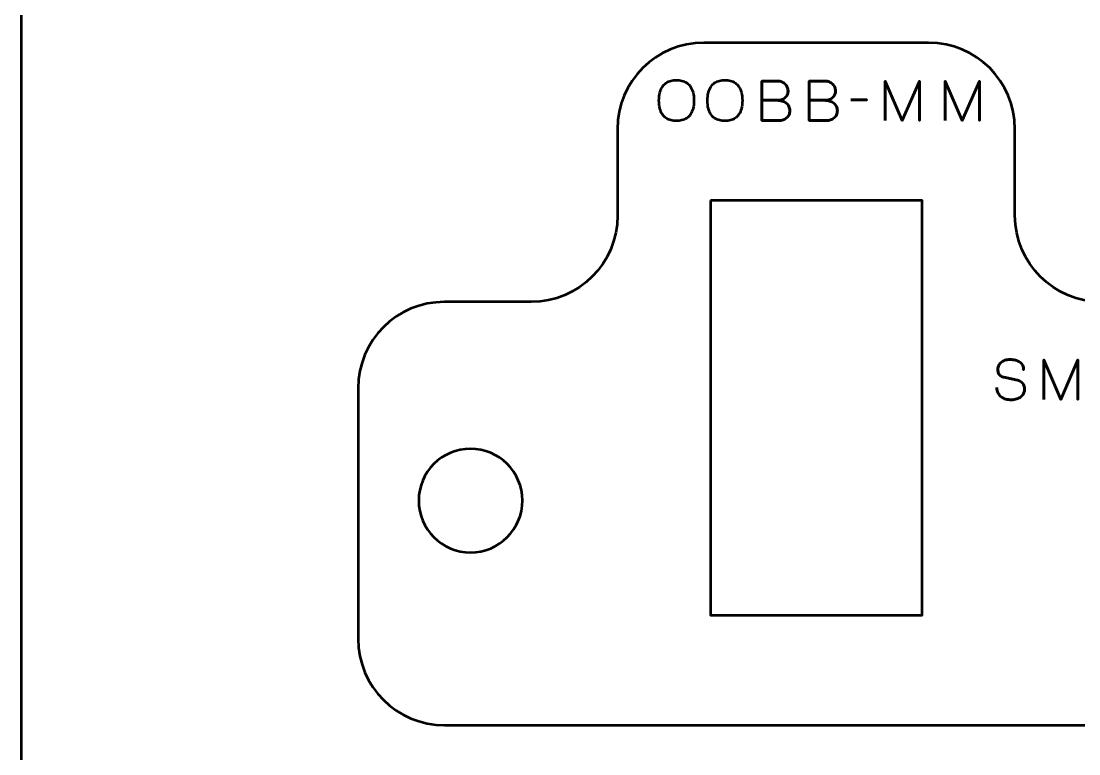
# Model space of a CAD drawing. Header units: centimetres. Extents: x -17.9 to -3.1, y -25.3 to -4.3.
# Drawn here: x -17.9 to -11.78, y -18.69 to -14.45 of the extents above; entities that cross this region are included whole.
import ezdxf

# ---------------------------------------------------------------- set-up
doc = ezdxf.new("R2010")
doc.units = ezdxf.units.CM
doc.header["$MEASUREMENT"] = 0
doc.layers.add('Layer 1', color=7, linetype='Continuous')

msp = doc.modelspace()

# ---------------------------------------------------------------- linework, layer by layer
at = {"layer": 'Layer 1', "color": 7, "lineweight": 53}
msp.add_open_spline([(-17.90003, -24.8499), (-17.90003, -24.8499), (-17.90003, -4.84994), (-17.90003, -4.84994), (-17.90003, -4.84994), (-17.90003, -4.57297), (-17.67694, -4.34998), (-17.39994, -4.34998), (-17.39994, -4.34998), (-17.39994, -4.34998), (-3.60007, -4.34998), (-3.60007, -4.34998), (-3.60007, -4.34998), (-3.32293, -4.34998), (-3.09997, -4.57297), (-3.09997, -4.84994), (-3.09997, -4.84994), (-3.09997, -4.84994), (-3.09997, -24.8499), (-3.09997, -24.8499), (-3.09997, -24.8499), (-3.09997, -25.1269), (-3.32293, -25.34999), (-3.60007, -25.34999), (-3.60007, -25.34999), (-3.60007, -25.34999), (-17.39994, -25.34999), (-17.39994, -25.34999), (-17.39994, -25.34999), (-17.67694, -25.34999), (-17.90003, -25.1269), (-17.90003, -24.8499)], degree=3, knots=[0, 0, 0, 0, 0.125, 0.125, 0.125, 0.125, 0.25, 0.25, 0.25, 0.25, 0.375, 0.375, 0.375, 0.375, 0.5, 0.5, 0.5, 0.5, 0.625, 0.625, 0.625, 0.625, 0.75, 0.75, 0.75, 0.75, 0.875, 0.875, 0.875, 0.875, 1, 1, 1, 1], dxfattribs=at)
at = {"layer": 'Layer 1', "color": 2, "lineweight": 53}
msp.add_open_spline([(-11.64993, -16.07501), (-11.64993, -16.07501), (-11.15007, -16.07497), (-11.15007, -16.07497), (-11.15007, -16.07497), (-10.87293, -16.07497), (-10.64997, -16.29806), (-10.64997, -16.57506), (-10.64997, -16.57506), (-10.64997, -16.57506), (-10.64997, -18.02493), (-10.64997, -18.02493), (-10.64997, -18.02493), (-10.64997, -18.30207), (-10.87293, -18.52503), (-11.15007, -18.52503), (-11.15007, -18.52503), (-11.15007, -18.52503), (-15.44994, -18.52503), (-15.44994, -18.52503), (-15.44994, -18.52503), (-15.72694, -18.52503), (-15.95003, -18.30207), (-15.95003, -18.02493), (-15.95003, -18.02493), (-15.95003, -18.02493), (-15.95003, -16.57506), (-15.95003, -16.57506), (-15.95003, -16.57506), (-15.95003, -16.29806), (-15.72694, -16.07497), (-15.44994, -16.07497), (-15.44994, -16.07497), (-15.44994, -16.07497), (-14.95007, -16.07501), (-14.95007, -16.07501), (-14.95007, -16.07501), (-14.67312, -16.07506), (-14.45003, -15.85197), (-14.45003, -15.57497), (-14.45003, -15.57497), (-14.45003, -15.57497), (-14.45003, -15.07507), (-14.45003, -15.07507), (-14.45003, -15.07507), (-14.45003, -14.79793), (-14.22694, -14.57497), (-13.94994, -14.57497), (-13.94994, -14.57497), (-13.94994, -14.57497), (-12.65007, -14.57497), (-12.65007, -14.57497), (-12.65007, -14.57497), (-12.37293, -14.57497), (-12.14997, -14.79793), (-12.14997, -15.07507), (-12.14997, -15.07507), (-12.14997, -15.07507), (-12.14997, -15.57497), (-12.14997, -15.57497), (-12.14997, -15.57497), (-12.14997, -15.85197), (-11.92688, -16.07506), (-11.64993, -16.07501)], degree=3, knots=[0, 0, 0, 0, 0.0625, 0.0625, 0.0625, 0.0625, 0.125, 0.125, 0.125, 0.125, 0.1875, 0.1875, 0.1875, 0.1875, 0.25, 0.25, 0.25, 0.25, 0.3125, 0.3125, 0.3125, 0.3125, 0.375, 0.375, 0.375, 0.375, 0.4375, 0.4375, 0.4375, 0.4375, 0.5, 0.5, 0.5, 0.5, 0.5625, 0.5625, 0.5625, 0.5625, 0.625, 0.625, 0.625, 0.625, 0.6875, 0.6875, 0.6875, 0.6875, 0.75, 0.75, 0.75, 0.75, 0.8125, 0.8125, 0.8125, 0.8125, 0.875, 0.875, 0.875, 0.875, 0.9375, 0.9375, 0.9375, 0.9375, 1, 1, 1, 1], dxfattribs=at)
at = {"layer": 'Layer 1', "color": 30, "lineweight": 53}
for points, knots in [([(-14.10867, -15.02779), (-14.09751, -15.02784), (-14.08693, -15.02652), (-14.07682, -15.02392), (-14.07682, -15.02392), (-14.06676, -15.02128), (-14.05756, -15.01715), (-14.04914, -15.01143), (-14.04914, -15.01143), (-14.04073, -15.00577), (-14.03343, -14.99831), (-14.02724, -14.9891), (-14.02724, -14.9891), (-14.02104, -14.9799), (-14.01628, -14.96873), (-14.0129, -14.95561), (-14.0129, -14.95561), (-14.00946, -14.94248), (-14.00776, -14.92719), (-14.00771, -14.90967), (-14.00771, -14.90967), (-14.00776, -14.89216), (-14.00946, -14.87687), (-14.0129, -14.86369), (-14.0129, -14.86369), (-14.01628, -14.85051), (-14.02104, -14.8393), (-14.02724, -14.83004), (-14.02724, -14.83004), (-14.03343, -14.82077), (-14.04073, -14.81326), (-14.04914, -14.80749), (-14.04914, -14.80749), (-14.05756, -14.80172), (-14.06676, -14.79754), (-14.07682, -14.79485), (-14.07682, -14.79485), (-14.08693, -14.7922), (-14.09751, -14.79088), (-14.10867, -14.79093), (-14.10867, -14.79093), (-14.11984, -14.79088), (-14.13042, -14.7922), (-14.14053, -14.79485), (-14.14053, -14.79485), (-14.15058, -14.79754), (-14.15979, -14.80172), (-14.16821, -14.80749), (-14.16821, -14.80749), (-14.17662, -14.81326), (-14.18392, -14.82077), (-14.19011, -14.83004), (-14.19011, -14.83004), (-14.1963, -14.8393), (-14.20107, -14.85051), (-14.20445, -14.86369), (-14.20445, -14.86369), (-14.20789, -14.87687), (-14.20959, -14.89216), (-14.20964, -14.90967), (-14.20964, -14.90967), (-14.20959, -14.92719), (-14.20789, -14.94248), (-14.20445, -14.95561), (-14.20445, -14.95561), (-14.20107, -14.96873), (-14.1963, -14.9799), (-14.19011, -14.9891), (-14.19011, -14.9891), (-14.18392, -14.99831), (-14.17662, -15.00577), (-14.16821, -15.01143), (-14.16821, -15.01143), (-14.15979, -15.01715), (-14.15058, -15.02128), (-14.14053, -15.02392), (-14.14053, -15.02392), (-14.13042, -15.02652), (-14.11984, -15.02784), (-14.10867, -15.02779)], [0, 0, 0, 0, 0.05, 0.05, 0.05, 0.05, 0.1, 0.1, 0.1, 0.1, 0.15, 0.15, 0.15, 0.15, 0.2, 0.2, 0.2, 0.2, 0.25, 0.25, 0.25, 0.25, 0.3, 0.3, 0.3, 0.3, 0.35, 0.35, 0.35, 0.35, 0.4, 0.4, 0.4, 0.4, 0.45, 0.45, 0.45, 0.45, 0.5, 0.5, 0.5, 0.5, 0.55, 0.55, 0.55, 0.55, 0.6, 0.6, 0.6, 0.6, 0.65, 0.65, 0.65, 0.65, 0.7, 0.7, 0.7, 0.7, 0.75, 0.75, 0.75, 0.75, 0.8, 0.8, 0.8, 0.8, 0.85, 0.85, 0.85, 0.85, 0.9, 0.9, 0.9, 0.9, 0.95, 0.95, 0.95, 0.95, 1, 1, 1, 1]), ([(-14.10867, -15.02779), (-14.09751, -15.02784), (-14.08693, -15.02652), (-14.07682, -15.02392), (-14.07682, -15.02392), (-14.06676, -15.02128), (-14.05756, -15.01715), (-14.04914, -15.01143), (-14.04914, -15.01143), (-14.04073, -15.00577), (-14.03343, -14.99831), (-14.02724, -14.9891), (-14.02724, -14.9891), (-14.02104, -14.9799), (-14.01628, -14.96873), (-14.0129, -14.95561), (-14.0129, -14.95561), (-14.00946, -14.94248), (-14.00776, -14.92719), (-14.00771, -14.90967), (-14.00771, -14.90967), (-14.00776, -14.89216), (-14.00946, -14.87687), (-14.0129, -14.86369), (-14.0129, -14.86369), (-14.01628, -14.85051), (-14.02104, -14.8393), (-14.02724, -14.83004), (-14.02724, -14.83004), (-14.03343, -14.82077), (-14.04073, -14.81326), (-14.04914, -14.80749), (-14.04914, -14.80749), (-14.05756, -14.80172), (-14.06676, -14.79754), (-14.07682, -14.79485), (-14.07682, -14.79485), (-14.08693, -14.7922), (-14.09751, -14.79088), (-14.10867, -14.79093), (-14.10867, -14.79093), (-14.11984, -14.79088), (-14.13042, -14.7922), (-14.14053, -14.79485), (-14.14053, -14.79485), (-14.15058, -14.79754), (-14.15979, -14.80172), (-14.16821, -14.80749), (-14.16821, -14.80749), (-14.17662, -14.81326), (-14.18392, -14.82077), (-14.19011, -14.83004), (-14.19011, -14.83004), (-14.1963, -14.8393), (-14.20107, -14.85051), (-14.20445, -14.86369), (-14.20445, -14.86369), (-14.20789, -14.87687), (-14.20959, -14.89216), (-14.20964, -14.90967), (-14.20964, -14.90967), (-14.20959, -14.92719), (-14.20789, -14.94248), (-14.20445, -14.95561), (-14.20445, -14.95561), (-14.20107, -14.96873), (-14.1963, -14.9799), (-14.19011, -14.9891), (-14.19011, -14.9891), (-14.18392, -14.99831), (-14.17662, -15.00577), (-14.16821, -15.01143), (-14.16821, -15.01143), (-14.15979, -15.01715), (-14.15058, -15.02128), (-14.14053, -15.02392), (-14.14053, -15.02392), (-14.13042, -15.02652), (-14.11984, -15.02784), (-14.10867, -15.02779)], [0, 0, 0, 0, 0.05, 0.05, 0.05, 0.05, 0.1, 0.1, 0.1, 0.1, 0.15, 0.15, 0.15, 0.15, 0.2, 0.2, 0.2, 0.2, 0.25, 0.25, 0.25, 0.25, 0.3, 0.3, 0.3, 0.3, 0.35, 0.35, 0.35, 0.35, 0.4, 0.4, 0.4, 0.4, 0.45, 0.45, 0.45, 0.45, 0.5, 0.5, 0.5, 0.5, 0.55, 0.55, 0.55, 0.55, 0.6, 0.6, 0.6, 0.6, 0.65, 0.65, 0.65, 0.65, 0.7, 0.7, 0.7, 0.7, 0.75, 0.75, 0.75, 0.75, 0.8, 0.8, 0.8, 0.8, 0.85, 0.85, 0.85, 0.85, 0.9, 0.9, 0.9, 0.9, 0.95, 0.95, 0.95, 0.95, 1, 1, 1, 1]), ([(-13.82832, -15.02779), (-13.81716, -15.02784), (-13.80658, -15.02652), (-13.79647, -15.02392), (-13.79647, -15.02392), (-13.78641, -15.02128), (-13.77721, -15.01715), (-13.76879, -15.01143), (-13.76879, -15.01143), (-13.76038, -15.00577), (-13.75308, -14.99831), (-13.74689, -14.9891), (-13.74689, -14.9891), (-13.74069, -14.9799), (-13.73593, -14.96873), (-13.73255, -14.95561), (-13.73255, -14.95561), (-13.72911, -14.94248), (-13.72741, -14.92719), (-13.72736, -14.90967), (-13.72736, -14.90967), (-13.72741, -14.89216), (-13.72911, -14.87687), (-13.73255, -14.86369), (-13.73255, -14.86369), (-13.73593, -14.85051), (-13.74069, -14.8393), (-13.74689, -14.83004), (-13.74689, -14.83004), (-13.75308, -14.82077), (-13.76038, -14.81326), (-13.76879, -14.80749), (-13.76879, -14.80749), (-13.77721, -14.80172), (-13.78641, -14.79754), (-13.79647, -14.79485), (-13.79647, -14.79485), (-13.80658, -14.7922), (-13.81716, -14.79088), (-13.82832, -14.79093), (-13.82832, -14.79093), (-13.83949, -14.79088), (-13.85007, -14.7922), (-13.86018, -14.79485), (-13.86018, -14.79485), (-13.87023, -14.79754), (-13.87944, -14.80172), (-13.88786, -14.80749), (-13.88786, -14.80749), (-13.89627, -14.81326), (-13.90357, -14.82077), (-13.90976, -14.83004), (-13.90976, -14.83004), (-13.91595, -14.8393), (-13.92072, -14.85051), (-13.9241, -14.86369), (-13.9241, -14.86369), (-13.92754, -14.87687), (-13.92924, -14.89216), (-13.92929, -14.90967), (-13.92929, -14.90967), (-13.92924, -14.92719), (-13.92754, -14.94248), (-13.9241, -14.95561), (-13.9241, -14.95561), (-13.92072, -14.96873), (-13.91595, -14.9799), (-13.90976, -14.9891), (-13.90976, -14.9891), (-13.90357, -14.99831), (-13.89627, -15.00577), (-13.88786, -15.01143), (-13.88786, -15.01143), (-13.87944, -15.01715), (-13.87023, -15.02128), (-13.86018, -15.02392), (-13.86018, -15.02392), (-13.85007, -15.02652), (-13.83949, -15.02784), (-13.82832, -15.02779)], [0, 0, 0, 0, 0.05, 0.05, 0.05, 0.05, 0.1, 0.1, 0.1, 0.1, 0.15, 0.15, 0.15, 0.15, 0.2, 0.2, 0.2, 0.2, 0.25, 0.25, 0.25, 0.25, 0.3, 0.3, 0.3, 0.3, 0.35, 0.35, 0.35, 0.35, 0.4, 0.4, 0.4, 0.4, 0.45, 0.45, 0.45, 0.45, 0.5, 0.5, 0.5, 0.5, 0.55, 0.55, 0.55, 0.55, 0.6, 0.6, 0.6, 0.6, 0.65, 0.65, 0.65, 0.65, 0.7, 0.7, 0.7, 0.7, 0.75, 0.75, 0.75, 0.75, 0.8, 0.8, 0.8, 0.8, 0.85, 0.85, 0.85, 0.85, 0.9, 0.9, 0.9, 0.9, 0.95, 0.95, 0.95, 0.95, 1, 1, 1, 1]), ([(-13.82832, -15.02779), (-13.81716, -15.02784), (-13.80658, -15.02652), (-13.79647, -15.02392), (-13.79647, -15.02392), (-13.78641, -15.02128), (-13.77721, -15.01715), (-13.76879, -15.01143), (-13.76879, -15.01143), (-13.76038, -15.00577), (-13.75308, -14.99831), (-13.74689, -14.9891), (-13.74689, -14.9891), (-13.74069, -14.9799), (-13.73593, -14.96873), (-13.73255, -14.95561), (-13.73255, -14.95561), (-13.72911, -14.94248), (-13.72741, -14.92719), (-13.72736, -14.90967), (-13.72736, -14.90967), (-13.72741, -14.89216), (-13.72911, -14.87687), (-13.73255, -14.86369), (-13.73255, -14.86369), (-13.73593, -14.85051), (-13.74069, -14.8393), (-13.74689, -14.83004), (-13.74689, -14.83004), (-13.75308, -14.82077), (-13.76038, -14.81326), (-13.76879, -14.80749), (-13.76879, -14.80749), (-13.77721, -14.80172), (-13.78641, -14.79754), (-13.79647, -14.79485), (-13.79647, -14.79485), (-13.80658, -14.7922), (-13.81716, -14.79088), (-13.82832, -14.79093), (-13.82832, -14.79093), (-13.83949, -14.79088), (-13.85007, -14.7922), (-13.86018, -14.79485), (-13.86018, -14.79485), (-13.87023, -14.79754), (-13.87944, -14.80172), (-13.88786, -14.80749), (-13.88786, -14.80749), (-13.89627, -14.81326), (-13.90357, -14.82077), (-13.90976, -14.83004), (-13.90976, -14.83004), (-13.91595, -14.8393), (-13.92072, -14.85051), (-13.9241, -14.86369), (-13.9241, -14.86369), (-13.92754, -14.87687), (-13.92924, -14.89216), (-13.92929, -14.90967), (-13.92929, -14.90967), (-13.92924, -14.92719), (-13.92754, -14.94248), (-13.9241, -14.95561), (-13.9241, -14.95561), (-13.92072, -14.96873), (-13.91595, -14.9799), (-13.90976, -14.9891), (-13.90976, -14.9891), (-13.90357, -14.99831), (-13.89627, -15.00577), (-13.88786, -15.01143), (-13.88786, -15.01143), (-13.87944, -15.01715), (-13.87023, -15.02128), (-13.86018, -15.02392), (-13.86018, -15.02392), (-13.85007, -15.02652), (-13.83949, -15.02784), (-13.82832, -15.02779)], [0, 0, 0, 0, 0.05, 0.05, 0.05, 0.05, 0.1, 0.1, 0.1, 0.1, 0.15, 0.15, 0.15, 0.15, 0.2, 0.2, 0.2, 0.2, 0.25, 0.25, 0.25, 0.25, 0.3, 0.3, 0.3, 0.3, 0.35, 0.35, 0.35, 0.35, 0.4, 0.4, 0.4, 0.4, 0.45, 0.45, 0.45, 0.45, 0.5, 0.5, 0.5, 0.5, 0.55, 0.55, 0.55, 0.55, 0.6, 0.6, 0.6, 0.6, 0.65, 0.65, 0.65, 0.65, 0.7, 0.7, 0.7, 0.7, 0.75, 0.75, 0.75, 0.75, 0.8, 0.8, 0.8, 0.8, 0.85, 0.85, 0.85, 0.85, 0.9, 0.9, 0.9, 0.9, 0.95, 0.95, 0.95, 0.95, 1, 1, 1, 1]), ([(-13.61465, -14.90809), (-13.61465, -14.90809), (-13.5267, -14.90809), (-13.5267, -14.90809), (-13.5267, -14.90809), (-13.51527, -14.90803), (-13.50554, -14.90645), (-13.49733, -14.90332), (-13.49733, -14.90332), (-13.48918, -14.90026), (-13.48257, -14.89608), (-13.47744, -14.89084), (-13.47744, -14.89084), (-13.4723, -14.8856), (-13.4686, -14.87967), (-13.46627, -14.87311), (-13.46627, -14.87311), (-13.464, -14.8666), (-13.46294, -14.85983), (-13.4632, -14.85284), (-13.4632, -14.85284), (-13.46352, -14.84586), (-13.465, -14.83908), (-13.46765, -14.83247), (-13.46765, -14.83247), (-13.47024, -14.82585), (-13.47416, -14.81988), (-13.47929, -14.81453), (-13.47929, -14.81453), (-13.48442, -14.80919), (-13.49082, -14.80495), (-13.4986, -14.80183), (-13.4986, -14.80183), (-13.50638, -14.79866), (-13.51554, -14.79702), (-13.52607, -14.79696), (-13.52607, -14.79696), (-13.52607, -14.79696), (-13.61465, -14.79696), (-13.61465, -14.79696), (-13.61465, -14.79696), (-13.61465, -14.79696), (-13.61465, -15.02588), (-13.61465, -15.02588), (-13.61465, -15.02588), (-13.61465, -15.02588), (-13.51718, -15.02588), (-13.51718, -15.02588), (-13.51718, -15.02588), (-13.50808, -15.02588), (-13.49961, -15.02456), (-13.49178, -15.02196), (-13.49178, -15.02196), (-13.48395, -15.01932), (-13.47712, -15.01556), (-13.47119, -15.01053), (-13.47119, -15.01053), (-13.46532, -15.00556), (-13.46072, -14.99953), (-13.45743, -14.99238), (-13.45743, -14.99238), (-13.45415, -14.98524), (-13.45246, -14.97714), (-13.45241, -14.96809), (-13.45241, -14.96809), (-13.45262, -14.95899), (-13.45452, -14.95079), (-13.45818, -14.94344), (-13.45818, -14.94344), (-13.46183, -14.93608), (-13.46691, -14.92978), (-13.47347, -14.92449), (-13.47347, -14.92449), (-13.48003, -14.91925), (-13.48786, -14.91518), (-13.49686, -14.91237), (-13.49686, -14.91237), (-13.50585, -14.90957), (-13.5158, -14.90814), (-13.5267, -14.90809), (-13.5267, -14.90809), (-13.5158, -14.90814), (-13.50585, -14.90957), (-13.49686, -14.91237), (-13.49686, -14.91237), (-13.48786, -14.91518), (-13.48003, -14.91925), (-13.47347, -14.92449), (-13.47347, -14.92449), (-13.46691, -14.92978), (-13.46183, -14.93608), (-13.45818, -14.94344), (-13.45818, -14.94344), (-13.45452, -14.95079), (-13.45262, -14.95899), (-13.45241, -14.96809), (-13.45241, -14.96809), (-13.45246, -14.97714), (-13.45415, -14.98524), (-13.45743, -14.99238), (-13.45743, -14.99238), (-13.46072, -14.99953), (-13.46532, -15.00556), (-13.47119, -15.01053), (-13.47119, -15.01053), (-13.47712, -15.01556), (-13.48395, -15.01932), (-13.49178, -15.02196), (-13.49178, -15.02196), (-13.49961, -15.02456), (-13.50808, -15.02588), (-13.51718, -15.02588), (-13.51718, -15.02588), (-13.51718, -15.02588), (-13.61465, -15.02588), (-13.61465, -15.02588), (-13.61465, -15.02588), (-13.61465, -15.02588), (-13.61465, -14.79696), (-13.61465, -14.79696), (-13.61465, -14.79696), (-13.61465, -14.79696), (-13.52607, -14.79696), (-13.52607, -14.79696), (-13.52607, -14.79696), (-13.51554, -14.79702), (-13.50638, -14.79866), (-13.4986, -14.80183), (-13.4986, -14.80183), (-13.49082, -14.80495), (-13.48442, -14.80919), (-13.47929, -14.81453), (-13.47929, -14.81453), (-13.47416, -14.81988), (-13.47024, -14.82585), (-13.46765, -14.83247), (-13.46765, -14.83247), (-13.465, -14.83908), (-13.46352, -14.84586), (-13.4632, -14.85284), (-13.4632, -14.85284), (-13.46294, -14.85983), (-13.464, -14.8666), (-13.46627, -14.87311), (-13.46627, -14.87311), (-13.4686, -14.87967), (-13.4723, -14.8856), (-13.47744, -14.89084), (-13.47744, -14.89084), (-13.48257, -14.89608), (-13.48918, -14.90026), (-13.49733, -14.90332), (-13.49733, -14.90332), (-13.50554, -14.90645), (-13.51527, -14.90803), (-13.5267, -14.90809), (-13.5267, -14.90809), (-13.5267, -14.90809), (-13.61465, -14.90809), (-13.61465, -14.90809)], [0, 0, 0, 0, 0.025, 0.025, 0.025, 0.025, 0.05, 0.05, 0.05, 0.05, 0.075, 0.075, 0.075, 0.075, 0.1, 0.1, 0.1, 0.1, 0.125, 0.125, 0.125, 0.125, 0.15, 0.15, 0.15, 0.15, 0.175, 0.175, 0.175, 0.175, 0.2, 0.2, 0.2, 0.2, 0.225, 0.225, 0.225, 0.225, 0.25, 0.25, 0.25, 0.25, 0.275, 0.275, 0.275, 0.275, 0.3, 0.3, 0.3, 0.3, 0.325, 0.325, 0.325, 0.325, 0.35, 0.35, 0.35, 0.35, 0.375, 0.375, 0.375, 0.375, 0.4, 0.4, 0.4, 0.4, 0.425, 0.425, 0.425, 0.425, 0.45, 0.45, 0.45, 0.45, 0.475, 0.475, 0.475, 0.475, 0.5, 0.5, 0.5, 0.5, 0.525, 0.525, 0.525, 0.525, 0.55, 0.55, 0.55, 0.55, 0.575, 0.575, 0.575, 0.575, 0.6, 0.6, 0.6, 0.6, 0.625, 0.625, 0.625, 0.625, 0.65, 0.65, 0.65, 0.65, 0.675, 0.675, 0.675, 0.675, 0.7, 0.7, 0.7, 0.7, 0.725, 0.725, 0.725, 0.725, 0.75, 0.75, 0.75, 0.75, 0.775, 0.775, 0.775, 0.775, 0.8, 0.8, 0.8, 0.8, 0.825, 0.825, 0.825, 0.825, 0.85, 0.85, 0.85, 0.85, 0.875, 0.875, 0.875, 0.875, 0.9, 0.9, 0.9, 0.9, 0.925, 0.925, 0.925, 0.925, 0.95, 0.95, 0.95, 0.95, 0.975, 0.975, 0.975, 0.975, 1, 1, 1, 1]), ([(-13.34001, -14.90809), (-13.34001, -14.90809), (-13.25206, -14.90809), (-13.25206, -14.90809), (-13.25206, -14.90809), (-13.24063, -14.90803), (-13.2309, -14.90645), (-13.22269, -14.90332), (-13.22269, -14.90332), (-13.21454, -14.90026), (-13.20793, -14.89608), (-13.2028, -14.89084), (-13.2028, -14.89084), (-13.19766, -14.8856), (-13.19396, -14.87967), (-13.19163, -14.87311), (-13.19163, -14.87311), (-13.18936, -14.8666), (-13.1883, -14.85983), (-13.18856, -14.85284), (-13.18856, -14.85284), (-13.18888, -14.84586), (-13.19036, -14.83908), (-13.19301, -14.83247), (-13.19301, -14.83247), (-13.1956, -14.82585), (-13.19952, -14.81988), (-13.20465, -14.81453), (-13.20465, -14.81453), (-13.20978, -14.80919), (-13.21618, -14.80495), (-13.22396, -14.80183), (-13.22396, -14.80183), (-13.23174, -14.79866), (-13.2409, -14.79702), (-13.25143, -14.79696), (-13.25143, -14.79696), (-13.25143, -14.79696), (-13.34001, -14.79696), (-13.34001, -14.79696), (-13.34001, -14.79696), (-13.34001, -14.79696), (-13.34001, -15.02588), (-13.34001, -15.02588), (-13.34001, -15.02588), (-13.34001, -15.02588), (-13.24254, -15.02588), (-13.24254, -15.02588), (-13.24254, -15.02588), (-13.23344, -15.02588), (-13.22497, -15.02456), (-13.21714, -15.02196), (-13.21714, -15.02196), (-13.20931, -15.01932), (-13.20248, -15.01556), (-13.19655, -15.01053), (-13.19655, -15.01053), (-13.19068, -15.00556), (-13.18608, -14.99953), (-13.18279, -14.99238), (-13.18279, -14.99238), (-13.17951, -14.98524), (-13.17782, -14.97714), (-13.17777, -14.96809), (-13.17777, -14.96809), (-13.17798, -14.95899), (-13.17988, -14.95079), (-13.18354, -14.94344), (-13.18354, -14.94344), (-13.18719, -14.93608), (-13.19227, -14.92978), (-13.19883, -14.92449), (-13.19883, -14.92449), (-13.20539, -14.91925), (-13.21322, -14.91518), (-13.22222, -14.91237), (-13.22222, -14.91237), (-13.23121, -14.90957), (-13.24116, -14.90814), (-13.25206, -14.90809), (-13.25206, -14.90809), (-13.24116, -14.90814), (-13.23121, -14.90957), (-13.22222, -14.91237), (-13.22222, -14.91237), (-13.21322, -14.91518), (-13.20539, -14.91925), (-13.19883, -14.92449), (-13.19883, -14.92449), (-13.19227, -14.92978), (-13.18719, -14.93608), (-13.18354, -14.94344), (-13.18354, -14.94344), (-13.17988, -14.95079), (-13.17798, -14.95899), (-13.17777, -14.96809), (-13.17777, -14.96809), (-13.17782, -14.97714), (-13.17951, -14.98524), (-13.18279, -14.99238), (-13.18279, -14.99238), (-13.18608, -14.99953), (-13.19068, -15.00556), (-13.19655, -15.01053), (-13.19655, -15.01053), (-13.20248, -15.01556), (-13.20931, -15.01932), (-13.21714, -15.02196), (-13.21714, -15.02196), (-13.22497, -15.02456), (-13.23344, -15.02588), (-13.24254, -15.02588), (-13.24254, -15.02588), (-13.24254, -15.02588), (-13.34001, -15.02588), (-13.34001, -15.02588), (-13.34001, -15.02588), (-13.34001, -15.02588), (-13.34001, -14.79696), (-13.34001, -14.79696), (-13.34001, -14.79696), (-13.34001, -14.79696), (-13.25143, -14.79696), (-13.25143, -14.79696), (-13.25143, -14.79696), (-13.2409, -14.79702), (-13.23174, -14.79866), (-13.22396, -14.80183), (-13.22396, -14.80183), (-13.21618, -14.80495), (-13.20978, -14.80919), (-13.20465, -14.81453), (-13.20465, -14.81453), (-13.19952, -14.81988), (-13.1956, -14.82585), (-13.19301, -14.83247), (-13.19301, -14.83247), (-13.19036, -14.83908), (-13.18888, -14.84586), (-13.18856, -14.85284), (-13.18856, -14.85284), (-13.1883, -14.85983), (-13.18936, -14.8666), (-13.19163, -14.87311), (-13.19163, -14.87311), (-13.19396, -14.87967), (-13.19766, -14.8856), (-13.2028, -14.89084), (-13.2028, -14.89084), (-13.20793, -14.89608), (-13.21454, -14.90026), (-13.22269, -14.90332), (-13.22269, -14.90332), (-13.2309, -14.90645), (-13.24063, -14.90803), (-13.25206, -14.90809), (-13.25206, -14.90809), (-13.25206, -14.90809), (-13.34001, -14.90809), (-13.34001, -14.90809)], [0, 0, 0, 0, 0.025, 0.025, 0.025, 0.025, 0.05, 0.05, 0.05, 0.05, 0.075, 0.075, 0.075, 0.075, 0.1, 0.1, 0.1, 0.1, 0.125, 0.125, 0.125, 0.125, 0.15, 0.15, 0.15, 0.15, 0.175, 0.175, 0.175, 0.175, 0.2, 0.2, 0.2, 0.2, 0.225, 0.225, 0.225, 0.225, 0.25, 0.25, 0.25, 0.25, 0.275, 0.275, 0.275, 0.275, 0.3, 0.3, 0.3, 0.3, 0.325, 0.325, 0.325, 0.325, 0.35, 0.35, 0.35, 0.35, 0.375, 0.375, 0.375, 0.375, 0.4, 0.4, 0.4, 0.4, 0.425, 0.425, 0.425, 0.425, 0.45, 0.45, 0.45, 0.45, 0.475, 0.475, 0.475, 0.475, 0.5, 0.5, 0.5, 0.5, 0.525, 0.525, 0.525, 0.525, 0.55, 0.55, 0.55, 0.55, 0.575, 0.575, 0.575, 0.575, 0.6, 0.6, 0.6, 0.6, 0.625, 0.625, 0.625, 0.625, 0.65, 0.65, 0.65, 0.65, 0.675, 0.675, 0.675, 0.675, 0.7, 0.7, 0.7, 0.7, 0.725, 0.725, 0.725, 0.725, 0.75, 0.75, 0.75, 0.75, 0.775, 0.775, 0.775, 0.775, 0.8, 0.8, 0.8, 0.8, 0.825, 0.825, 0.825, 0.825, 0.85, 0.85, 0.85, 0.85, 0.875, 0.875, 0.875, 0.875, 0.9, 0.9, 0.9, 0.9, 0.925, 0.925, 0.925, 0.925, 0.95, 0.95, 0.95, 0.95, 0.975, 0.975, 0.975, 0.975, 1, 1, 1, 1]), ([(-12.90027, -15.02588), (-12.90027, -15.02588), (-12.90027, -14.79696), (-12.90027, -14.79696), (-12.90027, -14.79696), (-12.90027, -14.79696), (-12.80184, -15.02588), (-12.80184, -15.02588), (-12.80184, -15.02588), (-12.80184, -15.02588), (-12.7031, -14.79696), (-12.7031, -14.79696), (-12.7031, -14.79696), (-12.7031, -14.79696), (-12.7031, -15.02588), (-12.7031, -15.02588), (-12.7031, -15.02588), (-12.7031, -15.02588), (-12.7031, -14.79696), (-12.7031, -14.79696), (-12.7031, -14.79696), (-12.7031, -14.79696), (-12.80184, -15.02588), (-12.80184, -15.02588), (-12.80184, -15.02588), (-12.80184, -15.02588), (-12.90027, -14.79696), (-12.90027, -14.79696), (-12.90027, -14.79696), (-12.90027, -14.79696), (-12.90027, -15.02588), (-12.90027, -15.02588)], [0, 0, 0, 0, 0.125, 0.125, 0.125, 0.125, 0.25, 0.25, 0.25, 0.25, 0.375, 0.375, 0.375, 0.375, 0.5, 0.5, 0.5, 0.5, 0.625, 0.625, 0.625, 0.625, 0.75, 0.75, 0.75, 0.75, 0.875, 0.875, 0.875, 0.875, 1, 1, 1, 1]), ([(-12.55324, -15.02588), (-12.55324, -15.02588), (-12.55324, -14.79696), (-12.55324, -14.79696), (-12.55324, -14.79696), (-12.55324, -14.79696), (-12.45481, -15.02588), (-12.45481, -15.02588), (-12.45481, -15.02588), (-12.45481, -15.02588), (-12.35607, -14.79696), (-12.35607, -14.79696), (-12.35607, -14.79696), (-12.35607, -14.79696), (-12.35607, -15.02588), (-12.35607, -15.02588), (-12.35607, -15.02588), (-12.35607, -15.02588), (-12.35607, -14.79696), (-12.35607, -14.79696), (-12.35607, -14.79696), (-12.35607, -14.79696), (-12.45481, -15.02588), (-12.45481, -15.02588), (-12.45481, -15.02588), (-12.45481, -15.02588), (-12.55324, -14.79696), (-12.55324, -14.79696), (-12.55324, -14.79696), (-12.55324, -14.79696), (-12.55324, -15.02588), (-12.55324, -15.02588)], [0, 0, 0, 0, 0.125, 0.125, 0.125, 0.125, 0.25, 0.25, 0.25, 0.25, 0.375, 0.375, 0.375, 0.375, 0.5, 0.5, 0.5, 0.5, 0.625, 0.625, 0.625, 0.625, 0.75, 0.75, 0.75, 0.75, 0.875, 0.875, 0.875, 0.875, 1, 1, 1, 1]), ([(-13.09966, -14.90618), (-13.09966, -14.90618), (-13.00727, -14.90618), (-13.00727, -14.90618), (-13.00727, -14.90618), (-13.00727, -14.90618), (-13.09966, -14.90618), (-13.09966, -14.90618)], [0, 0, 0, 0, 0.5, 0.5, 0.5, 0.5, 1, 1, 1, 1]), ([(-12.25466, -16.57047), (-12.25455, -16.58312), (-12.25233, -16.59397), (-12.24789, -16.60302), (-12.24789, -16.60302), (-12.24349, -16.61201), (-12.23736, -16.61937), (-12.22963, -16.62508), (-12.22963, -16.62508), (-12.22185, -16.63075), (-12.21291, -16.63493), (-12.2028, -16.63763), (-12.2028, -16.63763), (-12.19275, -16.64027), (-12.18195, -16.6416), (-12.17052, -16.6416), (-12.17052, -16.6416), (-12.15899, -16.64154), (-12.14861, -16.63985), (-12.13935, -16.63662), (-12.13935, -16.63662), (-12.13015, -16.63339), (-12.12226, -16.62905), (-12.11565, -16.6236), (-12.11565, -16.6236), (-12.10909, -16.61815), (-12.10401, -16.61207), (-12.10041, -16.60529), (-12.10041, -16.60529), (-12.09681, -16.59852), (-12.0949, -16.59159), (-12.09464, -16.58444), (-12.09464, -16.58444), (-12.09432, -16.57508), (-12.0957, -16.56651), (-12.09871, -16.55878), (-12.09871, -16.55878), (-12.10173, -16.55105), (-12.10639, -16.5446), (-12.11268, -16.53931), (-12.11268, -16.53931), (-12.11893, -16.53402), (-12.12681, -16.53031), (-12.13623, -16.52825), (-12.13623, -16.52825), (-12.13623, -16.52825), (-12.21402, -16.51142), (-12.21402, -16.51142), (-12.21402, -16.51142), (-12.22132, -16.50989), (-12.22762, -16.50729), (-12.23281, -16.50369), (-12.23281, -16.50369), (-12.23799, -16.50004), (-12.24201, -16.49502), (-12.24476, -16.48856), (-12.24476, -16.48856), (-12.24752, -16.48216), (-12.24894, -16.47401), (-12.24894, -16.46411), (-12.24894, -16.46411), (-12.24894, -16.4566), (-12.24741, -16.44951), (-12.24429, -16.44284), (-12.24429, -16.44284), (-12.24122, -16.43617), (-12.23667, -16.4303), (-12.23069, -16.42511), (-12.23069, -16.42511), (-12.22471, -16.41998), (-12.2173, -16.41596), (-12.20852, -16.41305), (-12.20852, -16.41305), (-12.19968, -16.41008), (-12.18957, -16.4086), (-12.17814, -16.40855), (-12.17814, -16.40855), (-12.16666, -16.40855), (-12.15613, -16.40987), (-12.1465, -16.41252), (-12.1465, -16.41252), (-12.13692, -16.41516), (-12.12861, -16.41897), (-12.12163, -16.42405), (-12.12163, -16.42405), (-12.11464, -16.42913), (-12.10924, -16.43538), (-12.10554, -16.44268), (-12.10554, -16.44268), (-12.10184, -16.45004), (-12.10009, -16.45845), (-12.10035, -16.46792), (-12.10035, -16.46792), (-12.10009, -16.45845), (-12.10184, -16.45004), (-12.10554, -16.44268), (-12.10554, -16.44268), (-12.10924, -16.43538), (-12.11464, -16.42913), (-12.12163, -16.42405), (-12.12163, -16.42405), (-12.12861, -16.41897), (-12.13692, -16.41516), (-12.1465, -16.41252), (-12.1465, -16.41252), (-12.15613, -16.40987), (-12.16666, -16.40855), (-12.17814, -16.40855), (-12.17814, -16.40855), (-12.18957, -16.4086), (-12.19968, -16.41008), (-12.20852, -16.41305), (-12.20852, -16.41305), (-12.2173, -16.41596), (-12.22471, -16.41998), (-12.23069, -16.42511), (-12.23069, -16.42511), (-12.23667, -16.4303), (-12.24122, -16.43617), (-12.24429, -16.44284), (-12.24429, -16.44284), (-12.24741, -16.44951), (-12.24894, -16.4566), (-12.24894, -16.46411), (-12.24894, -16.46411), (-12.24894, -16.47401), (-12.24757, -16.48216), (-12.24492, -16.48851), (-12.24492, -16.48851), (-12.24222, -16.49491), (-12.23826, -16.49988), (-12.23307, -16.50354), (-12.23307, -16.50354), (-12.22788, -16.50713), (-12.22153, -16.50978), (-12.21402, -16.51142), (-12.21402, -16.51142), (-12.21402, -16.51142), (-12.13623, -16.52825), (-12.13623, -16.52825), (-12.13623, -16.52825), (-12.1266, -16.53031), (-12.11866, -16.53402), (-12.11242, -16.53931), (-12.11242, -16.53931), (-12.10612, -16.5446), (-12.10152, -16.55105), (-12.09856, -16.55878), (-12.09856, -16.55878), (-12.09565, -16.56651), (-12.09432, -16.57508), (-12.09464, -16.58444), (-12.09464, -16.58444), (-12.0949, -16.59159), (-12.09681, -16.59852), (-12.10041, -16.60529), (-12.10041, -16.60529), (-12.10401, -16.61207), (-12.10909, -16.61815), (-12.11565, -16.6236), (-12.11565, -16.6236), (-12.12226, -16.62905), (-12.13015, -16.63339), (-12.13935, -16.63662), (-12.13935, -16.63662), (-12.14861, -16.63985), (-12.15899, -16.64154), (-12.17052, -16.6416), (-12.17052, -16.6416), (-12.18195, -16.6416), (-12.19275, -16.64027), (-12.2028, -16.63763), (-12.2028, -16.63763), (-12.21291, -16.63493), (-12.22185, -16.63075), (-12.22963, -16.62508), (-12.22963, -16.62508), (-12.23736, -16.61937), (-12.24349, -16.61201), (-12.24789, -16.60302), (-12.24789, -16.60302), (-12.25233, -16.59397), (-12.25455, -16.58312), (-12.25466, -16.57047)], [0, 0, 0, 0, 0.0217391, 0.0217391, 0.0217391, 0.0217391, 0.0434783, 0.0434783, 0.0434783, 0.0434783, 0.0652174, 0.0652174, 0.0652174, 0.0652174, 0.0869565, 0.0869565, 0.0869565, 0.0869565, 0.1086957, 0.1086957, 0.1086957, 0.1086957, 0.1304348, 0.1304348, 0.1304348, 0.1304348, 0.1521739, 0.1521739, 0.1521739, 0.1521739, 0.173913, 0.173913, 0.173913, 0.173913, 0.1956522, 0.1956522, 0.1956522, 0.1956522, 0.2173913, 0.2173913, 0.2173913, 0.2173913, 0.2391304, 0.2391304, 0.2391304, 0.2391304, 0.2608696, 0.2608696, 0.2608696, 0.2608696, 0.2826087, 0.2826087, 0.2826087, 0.2826087, 0.3043478, 0.3043478, 0.3043478, 0.3043478, 0.326087, 0.326087, 0.326087, 0.326087, 0.3478261, 0.3478261, 0.3478261, 0.3478261, 0.3695652, 0.3695652, 0.3695652, 0.3695652, 0.3913043, 0.3913043, 0.3913043, 0.3913043, 0.4130435, 0.4130435, 0.4130435, 0.4130435, 0.4347826, 0.4347826, 0.4347826, 0.4347826, 0.4565217, 0.4565217, 0.4565217, 0.4565217, 0.4782609, 0.4782609, 0.4782609, 0.4782609, 0.5, 0.5, 0.5, 0.5, 0.5217391, 0.5217391, 0.5217391, 0.5217391, 0.5434783, 0.5434783, 0.5434783, 0.5434783, 0.5652174, 0.5652174, 0.5652174, 0.5652174, 0.5869565, 0.5869565, 0.5869565, 0.5869565, 0.6086957, 0.6086957, 0.6086957, 0.6086957, 0.6304348, 0.6304348, 0.6304348, 0.6304348, 0.6521739, 0.6521739, 0.6521739, 0.6521739, 0.673913, 0.673913, 0.673913, 0.673913, 0.6956522, 0.6956522, 0.6956522, 0.6956522, 0.7173913, 0.7173913, 0.7173913, 0.7173913, 0.7391304, 0.7391304, 0.7391304, 0.7391304, 0.7608696, 0.7608696, 0.7608696, 0.7608696, 0.7826087, 0.7826087, 0.7826087, 0.7826087, 0.8043478, 0.8043478, 0.8043478, 0.8043478, 0.826087, 0.826087, 0.826087, 0.826087, 0.8478261, 0.8478261, 0.8478261, 0.8478261, 0.8695652, 0.8695652, 0.8695652, 0.8695652, 0.8913043, 0.8913043, 0.8913043, 0.8913043, 0.9130435, 0.9130435, 0.9130435, 0.9130435, 0.9347826, 0.9347826, 0.9347826, 0.9347826, 0.9565217, 0.9565217, 0.9565217, 0.9565217, 0.9782609, 0.9782609, 0.9782609, 0.9782609, 1, 1, 1, 1]), ([(-11.9832, -16.63969), (-11.9832, -16.63969), (-11.9832, -16.41077), (-11.9832, -16.41077), (-11.9832, -16.41077), (-11.9832, -16.41077), (-11.88477, -16.63969), (-11.88477, -16.63969), (-11.88477, -16.63969), (-11.88477, -16.63969), (-11.78603, -16.41077), (-11.78603, -16.41077), (-11.78603, -16.41077), (-11.78603, -16.41077), (-11.78603, -16.63969), (-11.78603, -16.63969), (-11.78603, -16.63969), (-11.78603, -16.63969), (-11.78603, -16.41077), (-11.78603, -16.41077), (-11.78603, -16.41077), (-11.78603, -16.41077), (-11.88477, -16.63969), (-11.88477, -16.63969), (-11.88477, -16.63969), (-11.88477, -16.63969), (-11.9832, -16.41077), (-11.9832, -16.41077), (-11.9832, -16.41077), (-11.9832, -16.41077), (-11.9832, -16.63969), (-11.9832, -16.63969)], [0, 0, 0, 0, 0.125, 0.125, 0.125, 0.125, 0.25, 0.25, 0.25, 0.25, 0.375, 0.375, 0.375, 0.375, 0.5, 0.5, 0.5, 0.5, 0.625, 0.625, 0.625, 0.625, 0.75, 0.75, 0.75, 0.75, 0.875, 0.875, 0.875, 0.875, 1, 1, 1, 1])]:
    msp.add_open_spline(points, degree=3, knots=knots, dxfattribs=at)
at = {"layer": 'Layer 1', "color": 250, "lineweight": 53}
msp.add_open_spline([(-13.91253, -15.48754), (-13.91253, -15.48754), (-12.68753, -15.48754), (-12.68753, -15.48754), (-12.68753, -15.48754), (-12.68753, -15.48754), (-12.68753, -17.88754), (-12.68753, -17.88754), (-12.68753, -17.88754), (-12.68753, -17.88754), (-13.91253, -17.88754), (-13.91253, -17.88754), (-13.91253, -17.88754), (-13.91253, -17.88754), (-13.91253, -15.48754), (-13.91253, -15.48754)], degree=3, knots=[0, 0, 0, 0, 0.25, 0.25, 0.25, 0.25, 0.5, 0.5, 0.5, 0.5, 0.75, 0.75, 0.75, 0.75, 1, 1, 1, 1], dxfattribs=at)
at = {"layer": 'Layer 1', "lineweight": 53}
msp.add_open_spline([(-15, -17.22507), (-15, -17.3907), (-15.13423, -17.52507), (-15.30001, -17.52507), (-15.30001, -17.52507), (-15.46567, -17.52507), (-15.60001, -17.3907), (-15.60001, -17.22507), (-15.60001, -17.22507), (-15.60001, -17.0593), (-15.46567, -16.92507), (-15.30001, -16.92507), (-15.30001, -16.92507), (-15.13423, -16.92507), (-15, -17.0593), (-15, -17.22507)], degree=3, knots=[0, 0, 0, 0, 0.25, 0.25, 0.25, 0.25, 0.5, 0.5, 0.5, 0.5, 0.75, 0.75, 0.75, 0.75, 1, 1, 1, 1], dxfattribs=at)

doc.saveas('drawing.dxf')
